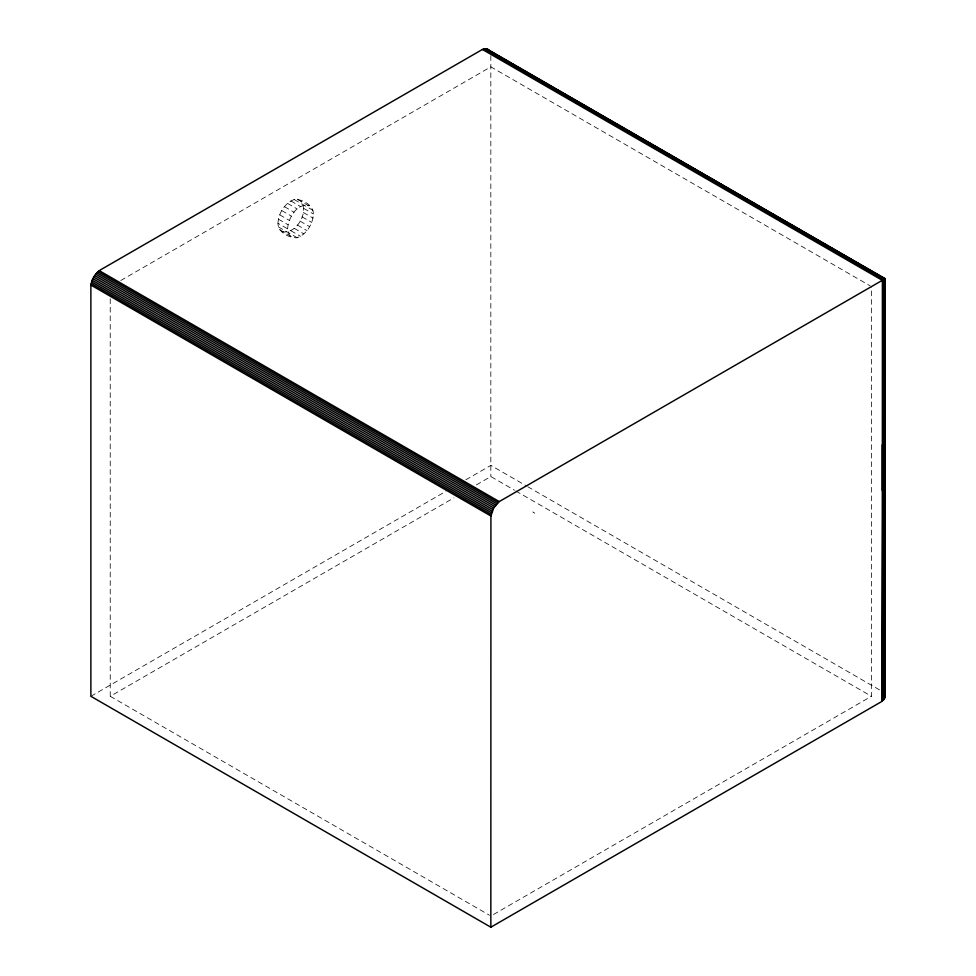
<?xml version="1.0" encoding="UTF-8"?>
<svg xmlns="http://www.w3.org/2000/svg" width="976" height="976" viewBox="0 0 976 976"><rect width="100%" height="100%" fill="white"/><g stroke="black" fill="none" stroke-linecap="round" stroke-linejoin="round"><path stroke-width="0.73" stroke-dasharray="4.88 3.66" d="M277.953 223.284C278.526 213.341 284.589 203.057 294.191 199.519C302.255 199.031 313.406 204.887 313.43 213.976C312.857 223.907 306.793 234.203 297.192 237.741C289.128 238.229 277.977 232.361 277.953 223.284L287.627 228.872L289.36 235.326L291.409 237.217M287.627 228.872C288.152 218.026 297.155 202.459 309.648 205.619M281.735 231.629C296.375 235.143 310.344 210.95 299.974 200.031M120.768 280.515L490.83 66.856L870.116 285.834M90.878 696.291L445.959 491.294M465.759 479.85L490.83 465.381L526.418 485.926M110.227 298.778L110.239 696.291L453.962 497.833M476.349 484.913L490.83 476.544L514.535 490.233M493.478 914.512L871.434 696.291L871.434 286.602M297.302 199.202L311.71 207.522M294.191 199.519L312.991 210.365M290.86 200.934L300.535 206.522M303.756 208.388L313.43 213.976M287.517 203.374L297.192 208.962M303.316 212.487L312.991 218.075M284.406 206.656L294.081 212.243M302.023 216.831L311.71 222.418M281.735 210.572L291.409 216.147M299.974 221.101L309.66 226.688M279.685 214.83L289.36 220.417M297.302 225.005L306.989 230.592M278.392 219.173L288.066 224.761M294.191 228.299L303.865 233.886M290.86 230.726L300.535 236.314M278.392 226.883L297.192 237.741M279.685 229.738L294.081 238.046M527.735 486.695L880.974 690.715M515.853 491.001L871.434 696.291M110.239 696.291L489.525 915.268M532.786 511.924L533.811 512.546M534.092 512.754L534.75 513.217M490.83 55.681L490.83 476.544"/><path stroke-width="1.46" d="M490.843 927.2L490.916 516.011L493.673 507.971L499.248 501.579L885.122 278.697L485.987 48.8L482.412 49.459L100.552 269.84C94.904 273.402 91.146 279.929 90.878 286.602L90.878 696.291L490.843 927.2L881.121 701.878L884.085 699.316L885.122 696.291L885.122 278.697L884.549 279.026M483.657 49.032L883.292 279.758L882.292 701.097L882.377 280.368L482.412 49.459M885.098 278.709L885.012 697.328L885 278.758L487.036 49.007M882.292 701.097L883.121 279.856M485.987 48.8L884.659 278.965L884.659 698.34M484.852 48.812L884.085 279.295L884.085 699.316M99.296 270.669L499.248 501.579M98.051 271.67L498.004 502.579M96.856 272.829L496.808 503.738M95.709 274.134L495.674 505.043M94.66 275.549L494.625 506.459M93.708 277.062L493.673 507.971M92.879 278.648L492.831 509.557M92.171 280.271L492.136 511.18M91.61 281.905L491.575 512.815M91.207 283.516L491.16 514.425M90.963 285.09L490.916 516.011M487.988 49.422L489.537 50.85M884.659 694.241L885.122 696.291M883.292 279.758L883.292 700.243M882.292 444.788L882.292 490.477"/></g></svg>
